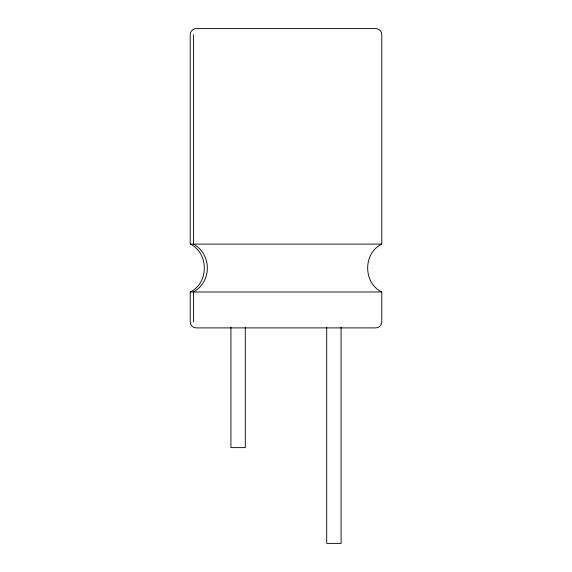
<?xml version="1.0" encoding="UTF-8"?>
<svg xmlns="http://www.w3.org/2000/svg" width="572" height="572" viewBox="0 0 572 572"><rect width="100%" height="100%" fill="white"/><g stroke="black" fill="none" stroke-linecap="round" stroke-linejoin="round"><path stroke-width="0.86" d="M190.226 291.985C209.016 282.933 209.016 253.153 190.226 244.101L190.226 34.585C190.176 31.367 193.05 28.55 196.26 28.6L375.74 28.6C378.95 28.55 381.824 31.367 381.774 34.585L381.774 244.101C362.984 253.153 362.984 282.933 381.774 291.985L381.774 321.914C381.824 325.139 378.95 327.956 375.74 327.899L196.26 327.899C193.05 327.956 190.176 325.139 190.226 321.914L190.226 291.985L381.774 291.985M190.226 244.101L381.774 244.101M341.069 327.277L341.069 543.4L326.705 543.4L326.705 327.277M245.295 327.263L245.295 447.626L230.931 447.626L230.931 327.263M193.486 34.585L193.486 244.101A27.134 26.212 -90 0 1 207.364 268.039A27.134 26.212 -90 0 1 193.486 291.985L193.486 321.914"/></g></svg>
